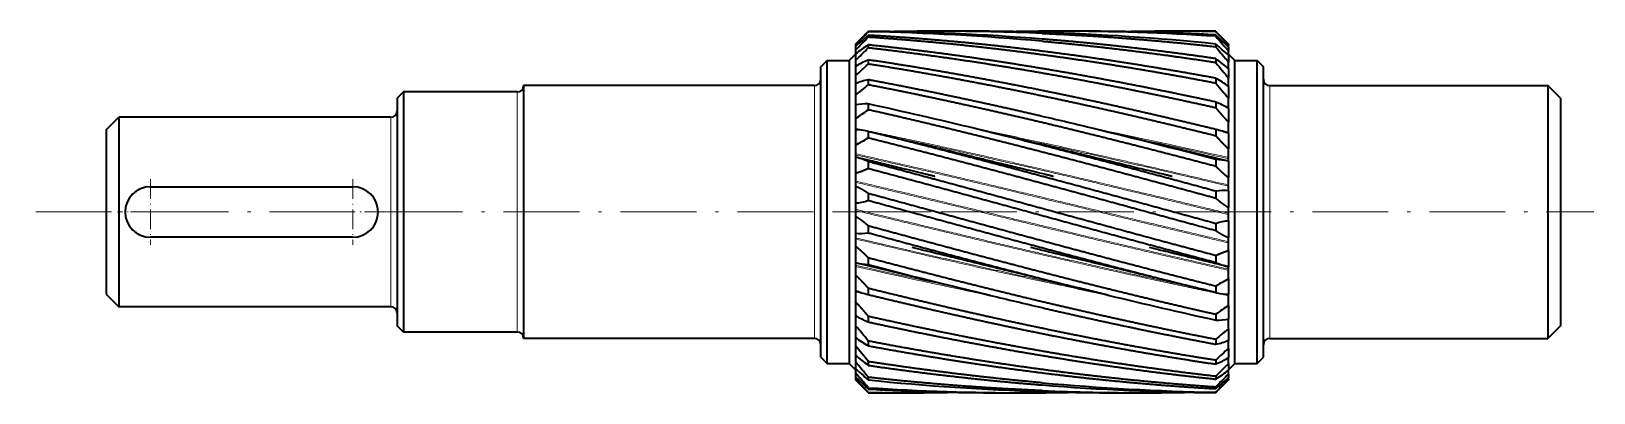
# Model space of a CAD drawing. Extents: x 468 to 715, y 392 to 449.
import ezdxf

# ---------------------------------------------------------------- set-up
doc = ezdxf.new("R2010")
doc.units = 0
doc.linetypes.add('DASHDOT', pattern=[18.5, 12, -3, 0.5, -3])
doc.layers.get('0').update_dxf_attribs({"lineweight": 13})

# ---------------------------------------------------------------- blocks, each defined once
blk = doc.blocks.new('BLOCK3')
at = {"color": 7, "linetype": 'DASHDOT', "lineweight": 13, "ltscale": 0.26}
for p, q in [((-109, 5.2), (-109, -5.2)), ((-103.800003, 0), (-114.199997, 0))]:
    blk.add_line(p, q, dxfattribs=at)
blk = doc.blocks.new('BLOCK4')
at = {"color": 7, "linetype": 'DASHDOT', "lineweight": 13, "ltscale": 0.26}
for p, q in [((-141, 5.2), (-141, -5.2)), ((-135.800003, 0), (-146.199997, 0))]:
    blk.add_line(p, q, dxfattribs=at)
blk = doc.blocks.new('BLOCK5')
at = {"color": 7, "lineweight": 35}
for p, q in [((-29.5, 26.56), (-28.7, 27.37)), ((-27.5, 28.6), (-27.5, 28.54)), ((-27.5, 28.54), (-27.5, 28.49)), ((-27.5, 27.97), (-27.5, 27.72)), ((-27.5, 27.72), (-27.5, 27.67)), ((-12.08, 28.61), (-16.06, 28.61)), ((6.68, 28.61), (2.7, 28.61)), ((25.44, 28.61), (21.47, 28.61)), ((27.5, 28.61), (27.5, 28.56)), ((27.5, 28.56), (27.5, 28.51)), ((27.5, 28.56), (29.5, 26.56)), ((27.5, 28.05), (27.5, 27.81)), ((27.5, 27.81), (27.5, 27.76)), ((-29.5, 25), (-30.5, 24)), ((-29.5, 26.56), (-29.5, 26.47)), ((-29.5, 26.47), (-29.5, 26.22)), ((-29.5, 26.22), (-29.5, 25.66)), ((-29.5, 25.66), (-29.5, 25.04)), ((-29.5, 25.04), (-29.5, 24.02)), ((-27.5, 26.45), (-27.5, 26.02)), ((-27.5, 26.02), (-27.5, 25.96)), ((27.5, 26.58), (27.5, 26.16)), ((27.5, 26.16), (27.5, 26.11)), ((29.5, 26.56), (29.5, 26.41)), ((29.5, 26.1), (29.5, 26.41)), ((29.5, 26.1), (29.5, 25.47)), ((29.5, 24.8), (29.5, 25.47)), ((29.5, 25), (30.5, 24)), ((29.5, 24.8), (29.5, 23.72)), ((-35, 23), (-34, 24)), ((-35, -23), (-35, 23)), ((-34, -24), (-34, 24)), ((-34, 24), (-30.5, 24)), ((-30.5, 24), (-30.5, -24)), ((-29.5, 24.02), (-29.5, 23.05)), ((-29.5, 23.05), (-29.5, 21.61)), ((-27.5, 24.08), (-27.5, 23.47)), ((-27.5, 23.47), (-27.5, 23.42)), ((27.5, 24.27), (27.5, 23.67)), ((27.5, 23.67), (27.5, 23.62)), ((29.5, 22.7), (29.5, 23.72)), ((29.5, 22.7), (29.5, 21.2)), ((30.5, 24), (34, 24)), ((30.5, -24), (30.5, 24)), ((34, 24), (35, 23)), ((34, -24), (34, 24)), ((35, -23), (35, 23)), ((-36, 20), (-82, 20)), ((-82, 20), (-82, -20)), ((-29.5, 21.61), (-29.5, 20.32)), ((-29.5, 20.32), (-29.5, 18.5)), ((-27.5, 20.93), (-27.5, 20.18)), ((-27.5, 20.18), (-27.5, 20.12)), ((27.5, 21.17), (27.5, 20.42)), ((27.5, 20.42), (27.5, 20.37)), ((29.5, 19.87), (29.5, 21.2)), ((29.5, 19.87), (29.5, 18)), ((36, 20), (80, 20)), ((80, 20), (80, -20)), ((82, 18), (80, 20)), ((-101, 19), (-102, 18)), ((-102, 18), (-102, -18)), ((-83, 19), (-101, 19)), ((-101, 19), (-101, -19)), ((-29.5, 18.5), (-29.5, 16.94)), ((27.5, 17.4), (27.5, 16.52)), ((29.5, 16.4), (29.5, 18)), ((82, 18), (82, -18)), ((-148, 13), (-146, 15)), ((-103, 15), (-146, 15)), ((-146, 15), (-146, -15)), ((-29.5, 16.94), (-29.5, 14.8)), ((-27.5, 17.11), (-27.5, 16.23)), ((-27.5, 16.23), (-27.5, 16.18)), ((27.5, 16.52), (27.5, 16.47)), ((29.5, 16.4), (29.5, 14.22)), ((-148, 13), (-148, -13)), ((-29.5, 14.8), (-29.5, 13.24)), ((-29.5, 13.24), (-29.5, 13.16)), ((-29.5, 13.16), (-29.5, 13.08)), ((-29.5, 13.08), (-29.5, 13.01)), ((-29.5, 13.01), (-29.5, 10.62)), ((-27.5, 12.75), (-27.64, 12.78)), ((-27.5, 12.74), (-27.5, 11.76)), ((29.44, 8.03), (8.15, 13.2)), ((27.5, 13.06), (26.92, 13.2)), ((27.52, 13.06), (26.92, 13.2)), ((27.5, 13.06), (27.5, 12.08)), ((27.5, 13.06), (27.52, 13.06)), ((29.5, 12.68), (29.5, 14.22)), ((29.5, 12.6), (29.5, 12.68)), ((29.5, 12.52), (29.5, 12.6)), ((29.5, 12.41), (29.5, 12.52)), ((29.5, 12.41), (29.5, 9.99)), ((-29.5, 10.62), (-29.5, 9.22)), ((-27.5, 11.76), (-27.5, 11.72)), ((27.5, 12.08), (27.5, 12.04)), ((29.5, 8.61), (29.5, 9.99)), ((-29.5, 9.22), (-29.5, 9.13)), ((-29.5, 9.13), (-29.5, 9.04)), ((-29.5, 9.04), (-29.5, 8.67)), ((-29.5, 8.67), (-29.5, 6.11)), ((-27.5, 7.97), (-27.5, 7.98)), ((-27.5, 7.97), (-27.5, 6.91)), ((27.5, 8.3), (27.5, 8.31)), ((27.5, 8.3), (27.5, 7.26)), ((29.44, 8.03), (29.5, 8.02)), ((29.5, 8.52), (29.5, 8.61)), ((29.5, 8.43), (29.5, 8.52)), ((29.5, 8.02), (29.5, 8.43)), ((29.5, 8.02), (29.5, 5.44)), ((-29.5, 6.11), (-29.5, 4.9)), ((-27.5, 6.91), (-27.5, 6.88)), ((27.5, 7.26), (27.5, 7.22)), ((29.5, 4.26), (29.5, 5.44)), ((-141, 4), (-109, 4)), ((-29.5, 4.9), (-29.5, 4.81)), ((-29.5, 4.81), (-29.5, 4.71)), ((-29.5, 4.71), (-29.5, 4.05)), ((-29.5, 4.05), (-29.5, 1.39)), ((-27.5, 2.93), (-27.5, 2.95)), ((-27.5, 2.93), (-27.5, 1.85)), ((27.5, 3.28), (27.5, 3.3)), ((27.5, 3.28), (27.5, 2.2)), ((29.5, 4.16), (29.5, 4.26)), ((29.5, 4.07), (29.5, 4.16)), ((29.5, 3.37), (29.5, 4.07)), ((29.5, 3.37), (29.5, 0.7)), ((-29.5, 1.39), (-29.5, 0.42)), ((-29.5, 0.42), (-29.5, 0.33)), ((-29.5, 0.33), (-29.5, 0.23)), ((-29.5, 0.23), (-29.5, -0.71)), ((-27.5, 1.85), (-27.5, 1.82)), ((27.5, 2.2), (27.5, 2.17)), ((29.5, -0.23), (29.5, 0.7)), ((-29.5, -0.71), (-29.5, -3.37)), ((-27.5, -2.2), (-27.5, -2.17)), ((-27.5, -2.2), (-27.5, -3.28)), ((27.5, -1.85), (27.5, -1.82)), ((27.5, -1.85), (27.5, -2.93)), ((29.5, -0.33), (29.5, -0.23)), ((29.5, -0.42), (29.5, -0.33)), ((29.5, -1.39), (29.5, -0.42)), ((29.5, -1.39), (29.5, -4.05)), ((-109, -4), (-141, -4)), ((-29.5, -3.37), (-29.5, -4.07)), ((-29.5, -4.07), (-29.5, -4.16)), ((-29.5, -4.16), (-29.5, -4.26)), ((-29.5, -4.26), (-29.5, -5.44)), ((-27.5, -3.28), (-27.5, -3.3)), ((27.5, -2.93), (27.5, -2.95)), ((29.5, -4.71), (29.5, -4.05)), ((29.5, -4.81), (29.5, -4.71)), ((29.5, -4.9), (29.5, -4.81)), ((29.5, -6.11), (29.5, -4.9)), ((-29.5, -5.44), (-29.5, -8.02)), ((-27.5, -7.26), (-27.5, -7.22)), ((-27.5, -7.26), (-27.5, -8.3)), ((27.5, -6.91), (27.5, -6.88)), ((27.5, -6.91), (27.5, -7.97)), ((29.5, -6.11), (29.5, -8.67)), ((-29.44, -8.03), (-29.5, -8.02)), ((-29.5, -8.02), (-29.5, -8.43)), ((-29.5, -8.43), (-29.5, -8.52)), ((-29.5, -8.52), (-29.5, -8.61)), ((-29.5, -8.61), (-29.5, -9.99)), ((-8.15, -13.2), (-29.44, -8.03)), ((-27.5, -8.3), (-27.5, -8.31)), ((27.5, -7.97), (27.5, -7.98)), ((29.5, -9.04), (29.5, -8.66)), ((29.5, -9.13), (29.5, -9.04)), ((29.5, -9.22), (29.5, -9.13)), ((29.5, -10.62), (29.5, -9.22)), ((-29.5, -9.99), (-29.5, -12.41)), ((-27.5, -12.08), (-27.5, -12.04)), ((-27.5, -12.08), (-27.5, -13.06)), ((27.5, -11.76), (27.5, -11.72)), ((27.5, -11.76), (27.5, -12.74)), ((29.5, -10.62), (29.5, -13.01)), ((-148, -13), (-146, -15)), ((-29.5, -12.41), (-29.5, -12.52)), ((-29.5, -12.52), (-29.5, -12.6)), ((-29.5, -12.6), (-29.5, -12.68)), ((-29.5, -12.68), (-29.5, -14.23)), ((-29.5, -14.23), (-29.5, -16.4)), ((-27.5, -13.06), (-27.52, -13.06)), ((-27.52, -13.06), (-26.92, -13.2)), ((-27.5, -13.06), (-26.92, -13.2)), ((27.5, -12.75), (27.64, -12.78)), ((29.5, -13.08), (29.5, -13.01)), ((29.5, -13.16), (29.5, -13.08)), ((29.5, -13.24), (29.5, -13.16)), ((29.5, -14.8), (29.5, -13.24)), ((29.5, -14.8), (29.5, -16.94)), ((-103, -15), (-146, -15)), ((-29.5, -16.4), (-29.5, -18)), ((-27.5, -16.52), (-27.5, -16.47)), ((-27.5, -16.52), (-27.5, -17.4)), ((27.5, -16.23), (27.5, -16.18)), ((27.5, -16.23), (27.5, -17.11)), ((29.5, -18.5), (29.5, -16.84)), ((-101, -19), (-102, -18)), ((-83, -19), (-101, -19)), ((-29.5, -18), (-29.5, -19.87)), ((29.5, -18.5), (29.5, -20.32)), ((82, -18), (80, -20)), ((-36, -20), (-82, -20)), ((-29.5, -19.87), (-29.5, -21.2)), ((-29.5, -21.2), (-29.5, -22.7)), ((-27.5, -20.42), (-27.5, -20.37)), ((-27.5, -20.42), (-27.5, -21.17)), ((27.5, -20.18), (27.5, -20.12)), ((27.5, -20.18), (27.5, -20.93)), ((29.5, -21.61), (29.5, -20.19)), ((29.5, -21.61), (29.5, -23.05)), ((36, -20), (80, -20)), ((-35, -23), (-34, -24)), ((-34, -24), (-30.5, -24)), ((-29.5, -25), (-30.5, -24)), ((-29.5, -22.7), (-29.5, -23.72)), ((-29.5, -23.72), (-29.5, -24.8)), ((-27.5, -23.67), (-27.5, -23.62)), ((-27.5, -23.67), (-27.5, -24.27)), ((27.5, -23.47), (27.5, -23.42)), ((27.5, -23.47), (27.5, -24.08)), ((29.5, -24.02), (29.5, -23.05)), ((29.5, -25), (30.5, -24)), ((29.5, -24.02), (29.5, -25.04)), ((30.5, -24), (34, -24)), ((34, -24), (35, -23)), ((-29.5, -24.8), (-29.5, -25.47)), ((-29.5, -25.47), (-29.5, -26.1)), ((-29.5, -26.1), (-29.5, -26.41)), ((-29.5, -26.41), (-29.5, -26.56)), ((-27.5, -28.56), (-29.5, -26.56)), ((-27.5, -26.16), (-27.5, -26.11)), ((-27.5, -26.16), (-27.5, -26.58)), ((27.5, -26.02), (27.5, -25.96)), ((27.5, -26.02), (27.5, -26.45)), ((29.5, -26.56), (28.7, -27.37)), ((29.5, -25.66), (29.5, -25.04)), ((29.5, -25.66), (29.5, -26.22)), ((29.5, -26.47), (29.5, -26.22)), ((29.5, -26.47), (29.5, -26.56)), ((-27.5, -27.81), (-27.5, -27.76)), ((-27.5, -27.81), (-27.5, -28.05)), ((-27.5, -28.56), (-27.5, -28.51)), ((-27.5, -28.56), (-27.5, -28.61)), ((-25.44, -28.61), (-21.47, -28.61)), ((-6.68, -28.61), (-2.7, -28.61)), ((12.08, -28.61), (16.06, -28.61)), ((27.5, -27.72), (27.5, -27.67)), ((27.5, -27.72), (27.5, -27.97)), ((27.5, -28.54), (27.5, -28.49)), ((27.5, -28.54), (27.5, -28.6))]:
    blk.add_line(p, q, dxfattribs=at)
at = {"color": 7, "lineweight": 13}
for p, q in [((-36, -20), (-36, 20)), ((36, -20), (36, 20)), ((-83, 19), (-83, -19)), ((-103, 15), (-103, -15)), ((-29.11, 13), (-29.5, 13.08)), ((29.5, 12.52), (28.86, 12.66)), ((-28.86, -12.66), (-29.5, -12.52)), ((29.5, -13.08), (29.11, -13))]:
    blk.add_line(p, q, dxfattribs=at)
at = {"color": 7, "lineweight": 35}
for centre, radius, start, end in [((-328.55, 324.85), 422.45, 315.0648, 315.4501), ((6.97, -14.33), 54.53, 129.2012, 131.9681), ((-112.06, 109.65), 117.78, 314.5067, 315.8872), ((64.87, -66.09), 132.24, 134.3047, 135.0337), ((-31.02, -360.22), 388.83, 85.4237, 89.4808), ((-35.2, -364.28), 392.89, 84.8596, 88.8767), ((-16.06, -353.57), 382.19, 90.0003, 91.1087), ((-16.08, -354.86), 383.47, 87.5969, 89.9974), ((-12.09, -354.15), 382.77, 88.1897, 89.9989), ((2.7, -352.37), 380.98, 90.406, 91.111), ((2.69, -351.43), 380.04, 89.9979, 90.4053), ((-12.72, -368.49), 397.12, 84.1871, 88.1644), ((2.61, -357.91), 386.52, 86.3083, 89.9867), ((6.62, -356.81), 385.42, 86.895, 89.9916), ((21.49, -354.63), 383.25, 90.0032, 91.1085), ((21.49, -353.01), 381.62, 89.0971, 90.003), ((25.44, -353.26), 381.88, 89.6914, 90), ((-344.64, -326.76), 514.5, 43.348, 43.6714), ((-63.69, -69.81), 133.72, 45.8246, 47.0077), ((162.86, 144.14), 178.51, 220.6904, 221.6652), ((-12.75, 2.9), 27.76, 122.1028, 127.1197), ((-74.65, 72.45), 66.22, 312.9928, 315.4062), ((-13.69, -22.54), 64.08, 47.6246, 50.0012), ((95.13, 80.61), 86.85, 218.865, 220.9215), ((-21.16, 8.91), 16.42, 112.7258, 120.538), ((-57.78, 54.81), 43.62, 310.4274, 313.9733), ((5.08, -6.94), 38.4, 50.5118, 54.2795), ((73.5, 59.57), 58.38, 218.0085, 221.0901), ((-83, 20), 1, 270, 0), ((-36, 21), 1, 270, 0), ((-25.38, 10.11), 11.01, 101.0813, 111.954), ((-47.73, 43), 30.53, 306.6578, 311.4912), ((14.91, -0.7), 25.22, 54.654, 60.0536), ((61.35, 46.87), 42.98, 218.0497, 222.1854), ((36, 21), 1, 180, 270), ((20.75, 1.09), 17.64, 60.2519, 67.4932), ((-103, 16), 1, 270, 0), ((-27.8, 8.52), 8.59, 87.9773, 101.3875), ((-41.04, 33.63), 22.08, 301.4915, 307.7992), ((-194.71, -743), 778.29, 76.31662, 77.5934), ((-188.9, -797.62), 834.42, 76.34052, 76.91603), ((-29.56, 5.09), 7.92, 76.0171, 89.5782), ((-247.92, -963.07), 1004.7, 75.71424, 76.33742), ((-255.15, -1067.35), 1112.17, 75.27703, 76.30512), ((24.43, 0.18), 13.24, 67.4659, 76.4937), ((-36.39, 25.58), 16.47, 294.7488, 302.6845), ((-30.91, 1.83), 6.99, 76.3356, 78.3733), ((-31.47, -0.16), 9.05, 64.004, 75.8693), ((26.9, -2.68), 11.01, 76.6402, 86.8551), ((-141, 0), 4, 90, 270), ((-109, 0), 4, 270, 90), ((28.84, -6.85), 10.24, 86.3033, 97.5207), ((-30.76, 12.19), 10.87, 276.6643, 287.4574), ((30.76, -12.19), 10.87, 96.6643, 107.4574), ((-28.84, 6.85), 10.24, 266.3033, 277.5206), ((-26.9, 2.68), 11.01, 256.6402, 266.8551), ((254.57, 1065.02), 1109.77, 255.27561, 256.30592), ((31.47, 0.16), 9.05, 244.004, 255.8693), ((30.91, -1.83), 6.99, 256.3356, 258.3733), ((248.05, 963.53), 1005.17, 255.71326, 256.33615), ((36.39, -25.58), 16.47, 114.7488, 122.6845), ((-24.43, -0.18), 13.24, 247.4659, 256.4937), ((189.37, 799.67), 836.52, 256.34202, 256.91609), ((194.38, 741.6), 776.85, 256.31618, 257.59532), ((41.04, -33.63), 22.08, 121.4915, 127.7992), ((29.56, -5.09), 7.92, 256.0171, 269.5782), ((-103, -16), 1, 0, 90), ((-20.75, -1.09), 17.64, 240.2519, 247.4932), ((27.8, -8.52), 8.59, 267.9773, 281.3875), ((-83, -20), 1, 0, 90), ((-61.35, -46.87), 42.98, 38.0497, 42.1854), ((47.73, -43), 30.53, 126.6578, 131.4912), ((-36, -21), 1, 0, 90), ((-14.91, 0.7), 25.22, 234.654, 240.0536), ((-73.5, -59.57), 58.38, 38.0085, 41.0901), ((25.38, -10.11), 11.01, 281.0813, 291.954), ((57.78, -54.81), 43.62, 130.4274, 133.9733), ((36, -21), 1, 90, 180), ((-5.08, 6.94), 38.4, 230.5118, 234.2795), ((-95.13, -80.61), 86.85, 38.865, 40.9215), ((21.16, -8.91), 16.42, 292.7258, 300.538), ((74.65, -72.45), 66.22, 132.9928, 135.4062), ((13.69, 22.54), 64.08, 227.6246, 230.0012), ((-162.86, -144.14), 178.51, 40.6904, 41.6652), ((63.69, 69.81), 133.72, 225.8246, 227.0077), ((344.64, 326.76), 514.5, 223.348, 223.6714), ((12.77, 369.22), 397.84, 264.1905, 268.1606), ((35.2, 364.28), 392.89, 264.8596, 268.8767), ((12.75, -2.9), 27.76, 302.1028, 307.1197), ((112.06, -109.65), 117.78, 134.5067, 135.8872), ((-6.97, 14.33), 54.53, 309.2012, 311.9681), ((328.55, -324.85), 422.45, 135.0648, 135.4501), ((-2.64, 357.08), 385.69, 266.3042, 269.9905), ((-6.64, 355.95), 384.56, 266.8908, 269.9944), ((-21.49, 353.01), 381.62, 269.0971, 270.003), ((-25.44, 353.26), 381.88, 269.6914, 270), ((-21.49, 354.63), 383.24, 270.0032, 271.1067), ((-2.7, 353.28), 381.89, 270, 270.4055), ((31.05, 360.94), 389.56, 265.4276, 269.4772), ((16.07, 355.16), 383.77, 267.5998, 269.9984), ((12.07, 354), 382.61, 268.1916, 270.0016), ((-2.71, 353.81), 382.42, 270.4056, 271.1091), ((16.07, 354.35), 382.96, 269.9993, 271.1055), ((-64.86, 66.08), 132.23, 314.3047, 315.0335)]:
    blk.add_arc(centre, radius, start, end, dxfattribs=at)
at = {"color": 7, "lineweight": 13}
for centre, radius, start, end in [((-205.73, -1029.16), 1064.1, 77.22855, 78.42443), ((-151.46, -859.59), 890.85, 78.2797, 78.47313), ((-221.15, -1096.06), 1132.57, 77.21382, 78.108), ((221.15, 1096.06), 1132.57, 257.21382, 258.108), ((205.74, 1029.19), 1064.13, 257.22856, 258.42426), ((151.46, 859.59), 890.85, 258.2797, 258.47313)]:
    blk.add_arc(centre, radius, start, end, dxfattribs=at)
at = {"color": 7, "lineweight": 35}
for points in [[(0, 25.45), (-5.49, 26.14), (-10.99, 26.74), (-16.49, 27.24), (-22, 27.66), (-27.5, 27.97)], [(-27.5, 27.72), (-21.99, 27.35), (-16.49, 26.88), (-10.99, 26.32), (-5.49, 25.67), (0, 24.93)], [(0, 28.27), (5.5, 28.04), (11.01, 27.72), (16.51, 27.29), (22.01, 26.77), (27.5, 26.16)], [(27.5, 24.27), (22.01, 25.06), (16.51, 25.78), (11.01, 26.4), (5.51, 26.94), (0, 27.37)], [(0, 22.7), (-5.49, 23.62), (-10.98, 24.46), (-16.48, 25.21), (-21.99, 25.88), (-27.5, 26.45)], [(-27.5, 26.02), (-21.99, 25.39), (-16.48, 24.67), (-10.98, 23.87), (-5.49, 22.98), (0, 22.03)], [(0, 27.04), (5.51, 26.54), (11.01, 25.96), (16.52, 25.28), (22.01, 24.52), (27.5, 23.67)], [(27.5, 21.17), (22.01, 22.18), (16.51, 23.12), (11.01, 23.98), (5.51, 24.76), (0, 25.45)], [(0, 24.93), (5.51, 24.19), (11.02, 23.37), (16.52, 22.46), (22.01, 21.48), (27.5, 20.42)], [(0, 19.23), (-5.49, 20.34), (-10.99, 21.39), (-16.49, 22.37), (-21.99, 23.26), (-27.5, 24.08)], [(-27.5, 23.47), (-21.99, 22.61), (-16.48, 21.67), (-10.98, 20.65), (-5.49, 19.56), (0, 18.41)], [(27.5, 17.4), (22.01, 18.59), (16.52, 19.72), (11.02, 20.79), (5.51, 21.79), (0, 22.7)], [(0, 15.14), (-5.49, 16.41), (-10.98, 17.64), (-16.48, 18.8), (-21.99, 19.9), (-27.5, 20.93)], [(-27.5, 20.18), (-21.99, 19.11), (-16.48, 17.97), (-10.98, 16.76), (-5.49, 15.51), (0, 14.21)], [(0, 22.03), (5.51, 21.06), (11.02, 20.02), (16.52, 18.92), (22.01, 17.75), (27.5, 16.52)], [(26.92, 13.2), (21.54, 14.51), (16.16, 15.77), (10.78, 16.98), (5.39, 18.14), (0, 19.23)], [(0, 18.41), (5.51, 17.26), (11.02, 16.04), (16.52, 14.77), (22.01, 13.44), (27.5, 12.08)], [(-27.5, 16.23), (-21.99, 14.99), (-16.48, 13.69), (-10.98, 12.34), (-5.49, 10.96), (0, 9.54)], [(0, 5.64), (-5.5, 7.12), (-10.99, 8.57), (-16.49, 10), (-21.99, 11.39), (-27.5, 12.74)], [(0, 14.21), (5.51, 12.9), (11.01, 11.54), (16.51, 10.14), (22.01, 8.71), (27.5, 7.26)], [(-27.5, 11.76), (-21.99, 10.39), (-16.49, 8.97), (-10.99, 7.53), (-5.5, 6.06), (0, 4.57)], [(27.5, 3.28), (22, 4.78), (16.51, 6.26), (11.01, 7.72), (5.51, 9.16), (0, 10.56)], [(0, 0.54), (-5.5, 2.05), (-11, 3.55), (-16.5, 5.04), (-22, 6.52), (-27.5, 7.97)], [(0, 9.54), (5.51, 8.12), (11.01, 6.67), (16.51, 5.19), (22, 3.7), (27.5, 2.2)], [(-27.5, 6.91), (-22, 5.45), (-16.5, 3.97), (-11, 2.47), (-5.5, 0.96), (0, -0.54)], [(27.5, -1.85), (22, -0.34), (16.5, 1.17), (11, 2.67), (5.5, 4.17), (0, 5.64)], [(0, -4.57), (-5.5, -3.09), (-11, -1.58), (-16.5, -0.07), (-22, 1.43), (-27.5, 2.93)], [(0, 4.57), (5.5, 3.09), (11, 1.58), (16.5, 0.07), (22, -1.43), (27.5, -2.93)], [(-27.5, 1.85), (-22, 0.34), (-16.5, -1.17), (-11, -2.67), (-5.5, -4.17), (0, -5.64)], [(27.5, -6.91), (22, -5.45), (16.5, -3.97), (11, -2.47), (5.5, -0.96), (0, 0.54)], [(0, -9.54), (-5.51, -8.12), (-11.01, -6.67), (-16.51, -5.19), (-22, -3.7), (-27.5, -2.2)], [(0, -0.54), (5.5, -2.05), (11, -3.55), (16.5, -5.04), (22, -6.52), (27.5, -7.97)], [(-27.5, -3.28), (-22, -4.78), (-16.51, -6.26), (-11.01, -7.72), (-5.5, -9.16), (0, -10.56)], [(27.5, -11.76), (21.99, -10.39), (16.49, -8.97), (10.99, -7.53), (5.5, -6.06), (0, -4.57)], [(0, -14.21), (-5.51, -12.9), (-11.01, -11.54), (-16.51, -10.14), (-22.01, -8.71), (-27.5, -7.26)], [(0, -5.64), (5.5, -7.12), (10.99, -8.57), (16.49, -10), (21.99, -11.39), (27.5, -12.74)], [(27.5, -16.23), (21.99, -14.99), (16.48, -13.69), (10.98, -12.34), (5.49, -10.96), (0, -9.54)], [(0, -18.41), (-5.51, -17.26), (-11.02, -16.04), (-16.52, -14.77), (-22.01, -13.44), (-27.5, -12.08)], [(-26.92, -13.2), (-21.54, -14.51), (-16.16, -15.77), (-10.78, -16.98), (-5.39, -18.14), (0, -19.23)], [(27.5, -20.18), (21.99, -19.11), (16.49, -17.97), (10.99, -16.77), (5.49, -15.51), (0, -14.21)], [(0, -22.03), (-5.51, -21.06), (-11.01, -20.03), (-16.51, -18.92), (-22.01, -17.75), (-27.5, -16.52)], [(0, -15.14), (5.49, -16.42), (10.99, -17.64), (16.49, -18.8), (21.99, -19.9), (27.5, -20.93)], [(-27.5, -17.4), (-22.01, -18.59), (-16.52, -19.72), (-11.02, -20.79), (-5.51, -21.79), (0, -22.7)], [(27.5, -23.47), (21.99, -22.61), (16.48, -21.67), (10.98, -20.65), (5.49, -19.56), (0, -18.41)], [(0, -19.23), (5.49, -20.34), (10.99, -21.39), (16.49, -22.37), (21.99, -23.26), (27.5, -24.08)], [(0, -24.93), (-5.51, -24.19), (-11.02, -23.37), (-16.52, -22.46), (-22.01, -21.48), (-27.5, -20.42)], [(-27.5, -21.17), (-22.01, -22.18), (-16.51, -23.12), (-11.01, -23.98), (-5.51, -24.76), (0, -25.45)], [(27.5, -26.02), (21.99, -25.39), (16.49, -24.67), (10.99, -23.87), (5.49, -22.99), (0, -22.03)], [(0, -27.04), (-5.51, -26.54), (-11.01, -25.96), (-16.52, -25.28), (-22.01, -24.52), (-27.5, -23.67)], [(-27.5, -24.27), (-22.01, -25.06), (-16.52, -25.78), (-11.01, -26.4), (-5.51, -26.94), (0, -27.37)], [(0, -22.7), (5.49, -23.62), (10.98, -24.46), (16.48, -25.21), (21.99, -25.88), (27.5, -26.45)], [(0, -28.27), (-5.51, -28.04), (-11.01, -27.71), (-16.51, -27.29), (-22.01, -26.77), (-27.5, -26.16)], [(27.5, -27.72), (21.99, -27.35), (16.49, -26.88), (10.99, -26.32), (5.49, -25.67), (0, -24.93)], [(0, -25.45), (5.49, -26.14), (10.99, -26.74), (16.49, -27.24), (22, -27.66), (27.5, -27.97)]]:
    blk.add_open_spline(points, degree=5, dxfattribs=at)
for points, degree, knots in [([(27.5, 16.47), (27.78, 16.13), (28.06, 15.8), (28.34, 15.47), (28.74, 15.02), (29.15, 14.59), (29.26, 14.47), (29.38, 14.34), (29.5, 14.22)], 5, [0, 0, 0, 0, 0, 0, 3.528704, 3.528704, 3.528704, 5.00085, 5.00085, 5.00085, 5.00085, 5.00085, 5.00085]), ([(1.81, 5.63), (1.8, 5.63), (1.8, 5.63), (1.79, 5.63), (1.78, 5.64), (1.75, 5.64), (1.71, 5.65), (1.65, 5.67), (1.54, 5.69), (1.38, 5.73), (1.17, 5.78), (0.93, 5.84), (0.41, 5.97), (-0.55, 6.2), (-1.94, 6.54), (-3.5, 6.92), (-4.96, 7.27), (-6.24, 7.58), (-7.34, 7.85), (-8.34, 8.09), (-9.34, 8.34), (-10.35, 8.58), (-11.46, 8.85), (-12.75, 9.16), (-14.2, 9.52), (-15.72, 9.89), (-17.24, 10.25), (-18.75, 10.62), (-20.27, 10.99), (-21.8, 11.36), (-23.18, 11.7), (-24.42, 12), (-25.5, 12.26), (-26.57, 12.52), (-27.29, 12.69), (-27.64, 12.78)], 3, [0, 0, 0, 0, 0.009816, 0.017226, 0.030092, 0.052237, 0.08988, 0.152708, 0.254706, 0.413048, 0.640059, 0.91448, 1.170584, 2.242691, 3.878945, 5.445551, 7.049854, 8.388142, 9.413064, 10.437986, 11.46291, 12.50458, 13.578857, 14.878894, 16.484087, 18.042385, 19.600751, 21.158656, 22.716493, 24.274331, 25.879625, 27.000172, 28.102583, 29.204994, 30.307405, 30.307405, 30.307405, 30.307405]), ([(20.57, 5.63), (20.57, 5.63), (20.57, 5.63), (20.56, 5.63), (20.54, 5.63), (20.52, 5.64), (20.48, 5.65), (20.41, 5.67), (20.31, 5.69), (20.15, 5.73), (19.94, 5.78), (19.69, 5.84), (19.17, 5.97), (18.21, 6.2), (16.82, 6.54), (15.28, 6.91), (13.75, 7.28), (12.23, 7.66), (10.7, 8.03), (9.18, 8.4), (7.66, 8.76), (6.15, 9.13), (4.64, 9.5), (3.12, 9.87), (1.6, 10.24), (0.09, 10.6), (-1.43, 10.97), (-2.96, 11.34), (-4.43, 11.7), (-5.82, 12.04), (-7.15, 12.36), (-8.47, 12.68), (-9.62, 12.96), (-10.34, 13.13), (-10.6, 13.2)], 3, [0, 0, 0, 0, 0.009847, 0.01728, 0.030185, 0.052396, 0.090148, 0.153151, 0.255411, 0.41411, 0.641492, 0.915948, 1.172146, 2.24697, 3.883924, 5.450977, 7.017987, 8.587042, 10.166779, 11.731364, 13.285684, 14.842166, 16.402506, 17.962237, 19.521967, 21.084057, 22.647992, 24.211668, 25.800545, 27.170831, 28.527405, 29.88398, 31.259027, 32.08488, 32.08488, 32.08488, 32.08488]), ([(27.5, 12.04), (27.78, 11.72), (28.06, 11.42), (28.34, 11.11), (28.74, 10.7), (29.15, 10.32), (29.26, 10.21), (29.38, 10.1), (29.5, 9.99)], 5, [0, 0, 0, 0, 0, 0, 3.473102, 3.473102, 3.473102, 4.918835, 4.918835, 4.918835, 4.918835, 4.918835, 4.918835]), ([(-16.97, 5.63), (-16.98, 5.63), (-16.98, 5.63), (-16.99, 5.64), (-17.01, 5.64), (-17.03, 5.65), (-17.07, 5.66), (-17.14, 5.67), (-17.25, 5.7), (-17.41, 5.74), (-17.63, 5.79), (-17.88, 5.85), (-18.44, 5.99), (-19.46, 6.24), (-20.94, 6.6), (-22.6, 7), (-24.12, 7.37), (-25.53, 7.71), (-26.79, 8.02), (-28.02, 8.32), (-28.85, 8.52), (-29.26, 8.62)], 3, [0, 0, 0, 0, 0.010341, 0.01814, 0.03167, 0.054932, 0.09441, 0.160145, 0.266464, 0.430483, 0.662833, 0.935479, 1.199869, 2.378946, 4.112295, 5.768093, 7.474975, 8.830451, 10.100678, 11.370905, 12.641132, 12.641132, 12.641132, 12.641132]), ([(-27.5, 6.88), (-27.78, 6.74), (-28.07, 6.62), (-28.35, 6.5), (-28.75, 6.34), (-29.15, 6.21), (-29.27, 6.17), (-29.38, 6.14), (-29.5, 6.11)], 5, [0, 0, 0, 0, 0, 0, 3.057142, 3.057142, 3.057142, 4.344936, 4.344936, 4.344936, 4.344936, 4.344936, 4.344936]), ([(27.5, 7.22), (27.78, 6.94), (28.06, 6.67), (28.34, 6.4), (28.74, 6.04), (29.15, 5.71), (29.26, 5.62), (29.38, 5.52), (29.5, 5.44)], 5, [0, 0, 0, 0, 0, 0, 3.401683, 3.401683, 3.401683, 4.81793, 4.81793, 4.81793, 4.81793, 4.81793, 4.81793]), ([(-27.5, 2.95), (-27.78, 3.14), (-28.06, 3.32), (-28.34, 3.49), (-28.74, 3.71), (-29.15, 3.9), (-29.26, 3.95), (-29.38, 4), (-29.5, 4.05)], 5, [0, 0, 0, 0, 0, 0, 3.248638, 3.248638, 3.248638, 4.611602, 4.611602, 4.611602, 4.611602, 4.611602, 4.611602]), ([(27.5, 2.17), (27.78, 1.93), (28.06, 1.7), (28.34, 1.48), (28.74, 1.19), (29.15, 0.92), (29.26, 0.85), (29.38, 0.77), (29.5, 0.7)], 5, [0, 0, 0, 0, 0, 0, 3.323435, 3.323435, 3.323435, 4.710812, 4.710812, 4.710812, 4.710812, 4.710812, 4.710812]), ([(-27.5, -2.17), (-27.78, -1.93), (-28.06, -1.7), (-28.34, -1.48), (-28.74, -1.19), (-29.15, -0.92), (-29.26, -0.85), (-29.38, -0.77), (-29.5, -0.71)], 5, [0, 0, 0, 0, 0, 0, 3.323435, 3.323435, 3.323435, 4.710812, 4.710812, 4.710812, 4.710812, 4.710812, 4.710812]), ([(27.5, -2.95), (27.78, -3.14), (28.06, -3.32), (28.34, -3.49), (28.74, -3.71), (29.15, -3.9), (29.26, -3.95), (29.38, -4), (29.5, -4.05)], 5, [0, 0, 0, 0, 0, 0, 3.248638, 3.248638, 3.248638, 4.611602, 4.611602, 4.611602, 4.611602, 4.611602, 4.611602]), ([(-27.5, -7.22), (-27.78, -6.94), (-28.06, -6.67), (-28.34, -6.4), (-28.74, -6.04), (-29.15, -5.71), (-29.26, -5.62), (-29.38, -5.52), (-29.5, -5.44)], 5, [0, 0, 0, 0, 0, 0, 3.401683, 3.401683, 3.401683, 4.81793, 4.81793, 4.81793, 4.81793, 4.81793, 4.81793]), ([(10.6, -13.2), (10.35, -13.14), (9.66, -12.97), (8.55, -12.7), (7.28, -12.39), (6, -12.08), (4.66, -11.76), (3.26, -11.42), (1.78, -11.06), (0.32, -10.7), (-1.15, -10.34), (-2.62, -9.99), (-4.09, -9.63), (-5.55, -9.28), (-7.02, -8.92), (-8.48, -8.57), (-9.95, -8.21), (-11.42, -7.85), (-12.9, -7.49), (-14.37, -7.13), (-15.85, -6.78), (-17.3, -6.42), (-18.59, -6.11), (-19.67, -5.85), (-20.27, -5.7), (-20.56, -5.63)], 3, [0, 0, 0, 0, 0.797172, 2.111479, 3.423346, 4.735213, 6.047307, 7.564008, 9.07615, 10.5883, 12.100278, 13.608604, 15.116931, 16.625276, 18.133262, 19.636355, 21.139658, 22.665374, 24.188948, 25.704315, 27.219681, 28.73948, 30.198025, 31.184275, 32.070389, 32.070389, 32.070389, 32.070389]), ([(27.64, -12.78), (27.3, -12.7), (26.61, -12.53), (25.57, -12.28), (24.53, -12.03), (23.35, -11.74), (22.02, -11.42), (20.56, -11.06), (19.09, -10.7), (17.62, -10.35), (16.16, -9.99), (14.69, -9.64), (13.23, -9.28), (11.93, -8.96), (10.78, -8.69), (9.79, -8.44), (8.81, -8.21), (7.85, -7.97), (6.88, -7.74), (5.73, -7.46), (4.41, -7.14), (2.93, -6.78), (1.47, -6.43), (0.18, -6.11), (-0.9, -5.85), (-1.5, -5.7), (-1.79, -5.63)], 3, [0, 0, 0, 0, 1.067355, 2.134711, 3.202068, 4.26969, 5.785389, 7.29369, 8.80199, 10.310291, 11.819054, 13.327802, 14.837581, 16.320593, 17.355835, 18.388214, 19.380548, 20.372881, 21.365214, 22.363736, 23.915354, 25.432143, 26.952938, 28.415556, 29.401691, 30.290374, 30.290374, 30.290374, 30.290374]), ([(29.26, -8.62), (28.88, -8.52), (28.12, -8.34), (26.98, -8.06), (25.83, -7.78), (24.57, -7.48), (23.19, -7.14), (21.7, -6.78), (20.23, -6.42), (18.94, -6.11), (17.86, -5.85), (17.25, -5.7), (16.97, -5.63)], 3, [0, 0, 0, 0, 1.173976, 2.347952, 3.521928, 4.698001, 6.245701, 7.776031, 9.310807, 10.778957, 11.775675, 12.644486, 12.644486, 12.644486, 12.644486]), ([(27.5, -6.88), (27.78, -6.74), (28.07, -6.62), (28.35, -6.5), (28.75, -6.34), (29.15, -6.21), (29.27, -6.17), (29.38, -6.14), (29.5, -6.11)], 5, [0, 0, 0, 0, 0, 0, 3.057142, 3.057142, 3.057142, 4.344936, 4.344936, 4.344936, 4.344936, 4.344936, 4.344936]), ([(-27.5, -12.04), (-27.78, -11.72), (-28.06, -11.42), (-28.34, -11.11), (-28.74, -10.7), (-29.15, -10.32), (-29.26, -10.21), (-29.38, -10.1), (-29.5, -9.99)], 5, [0, 0, 0, 0, 0, 0, 3.473102, 3.473102, 3.473102, 4.918835, 4.918835, 4.918835, 4.918835, 4.918835, 4.918835]), ([(-27.5, -16.47), (-27.78, -16.13), (-28.06, -15.8), (-28.34, -15.47), (-28.74, -15.02), (-29.15, -14.59), (-29.26, -14.47), (-29.38, -14.34), (-29.5, -14.23)], 5, [0, 0, 0, 0, 0, 0, 3.528704, 3.528704, 3.528704, 5.00085, 5.00085, 5.00085, 5.00085, 5.00085, 5.00085])]:
    blk.add_open_spline(points, degree=degree, knots=knots, dxfattribs=at)
at = {"color": 7, "lineweight": 13}
for points in [[(29.5, -0.23), (17.69, 2.61), (5.88, 5.45), (-5.81, 8.19), (-17.64, 10.82), (-29.5, 13.24)], [(29.5, 4.26), (21.42, 6.17), (13.33, 8.05), (5.24, 9.88), (-2.86, 11.64), (-10.97, 13.29)], [(29.5, -0.42), (18.53, 2.22), (7.56, 4.86), (-3.3, 7.42), (-14.29, 9.9), (-25.29, 12.21)], [(29.5, 4.07), (22.31, 5.78), (15.12, 7.46), (7.88, 9.11), (0.68, 10.7), (-6.53, 12.21)], [(29.5, -4.71), (17.67, -1.92), (5.86, 0.94), (-5.83, 3.78), (-17.66, 6.57), (-29.5, 9.22)], [(29.5, -4.9), (17.67, -2.11), (5.86, 0.76), (-5.83, 3.59), (-17.66, 6.39), (-29.5, 9.04)], [(29.5, -9.04), (17.66, -6.39), (5.83, -3.59), (-5.86, -0.76), (-17.67, 2.11), (-29.5, 4.9)], [(29.5, -9.22), (17.66, -6.57), (5.83, -3.78), (-5.86, -0.94), (-17.67, 1.92), (-29.5, 4.71)], [(25.29, -12.21), (14.29, -9.9), (3.3, -7.42), (-7.56, -4.86), (-18.53, -2.22), (-29.5, 0.42)], [(29.5, -13.24), (17.64, -10.82), (5.81, -8.19), (-5.88, -5.45), (-17.69, -2.61), (-29.5, 0.23)], [(6.53, -12.21), (-0.68, -10.7), (-7.88, -9.11), (-15.12, -7.46), (-22.31, -5.78), (-29.5, -4.07)], [(10.97, -13.29), (2.86, -11.63), (-5.24, -9.88), (-13.33, -8.05), (-21.42, -6.17), (-29.5, -4.26)]]:
    blk.add_open_spline(points, degree=5, dxfattribs=at)

msp = doc.modelspace()

# ---------------------------------------------------------------- linework, layer by layer
at = {"color": 7, "linetype": 'DASHDOT', "lineweight": 13}
for p, q in [((609.850004, 420.5), (467.649998, 420.5)), ((660.500008, 420.5), (594.5, 420.5)), ((651.749454, 420.5), (714.750057, 420.5))]:
    msp.add_line(p, q, dxfattribs=at)

# ---------------------------------------------------------------- block references
at = {"lineweight": 0}
for name in ['BLOCK5', 'BLOCK4', 'BLOCK3']:
    msp.add_blockref(name, (627.500004, 420.5), dxfattribs=at)

doc.saveas('drawing.dxf')
